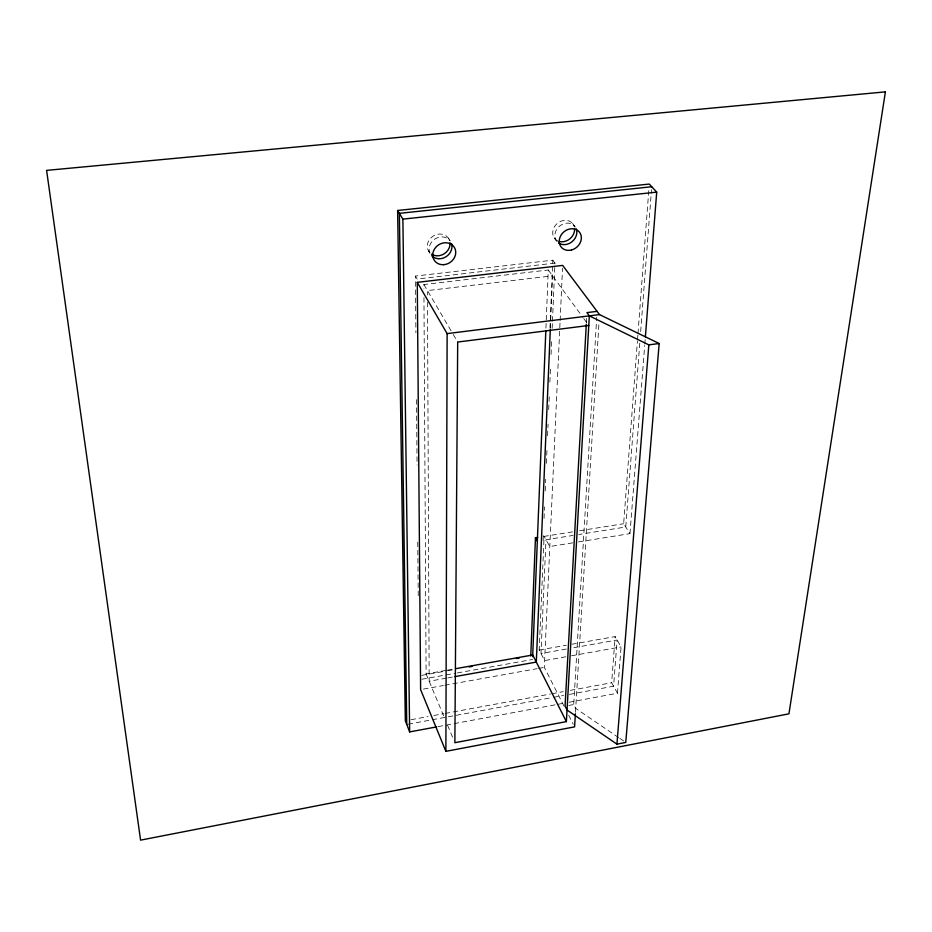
<?xml version="1.0" encoding="UTF-8"?>
<svg xmlns="http://www.w3.org/2000/svg" width="932" height="932" viewBox="0 0 932 932"><rect width="100%" height="100%" fill="white"/><g stroke="black" fill="none" stroke-linecap="round" stroke-linejoin="round"><path stroke-width="0.7" stroke-dasharray="4.66 3.5" d="M545.931 328.099L548.284 269.989L423.885 284.528L423.909 288.885M549.962 328.274L552.816 260.191L415.404 276.047L415.905 332.747M550.358 328.111L552.56 275.837L427.45 290.586L427.473 294.943M543.111 540.211L543.414 532.953M544.043 518.448L544.533 506.833M545.22 490.873L545.709 479.269M546.397 463.309L546.956 450.249M547.573 435.745L548.074 424.13M548.692 409.626L549.251 396.566M549.868 382.05L550.486 367.546M551.045 354.486L551.674 339.982M552.163 328.367L552.42 322.565M552.478 321.109L554.959 263.08L552.816 260.191M565.852 656.792L544.614 660.59L539.197 650.023L544.102 536.389L572.504 531.869M564.058 706.176L544.3 667.359L560.062 322.006M560.132 320.55L562.52 268.311M586.379 322.787L586.624 318.429M618.615 737.573L575.708 708.39L573.716 704.534L596.725 317.16M575.475 712.351L598.961 323.288M569.068 702.239L617.462 693.233L611.66 682.737L615.143 636.579L572.155 644.187M578.446 541.923L629.962 533.628L623.648 523.737L637.441 340.844M637.558 339.388L637.884 335.031M637.989 333.586L648.94 188.427M639.783 343.127L625.745 527.011L578.749 534.514M640.668 331.536L651.515 189.639M617.462 693.233L621.085 646.913L615.143 636.579M629.962 533.628L644.699 345.516M644.804 344.071L645.154 339.726M568.765 705.454L573.716 704.534M408.193 724.199L552.245 697.555M553.678 697.299L563.662 695.447M569.37 694.387L613.582 686.22L617.112 640.004L572.003 648.02M438.122 726.611L556.264 704.615M557.686 704.359L563.382 703.299M411.012 719.714L428.091 716.568M433.788 715.52L443.748 713.679M445.17 713.423L550.474 694.014M551.895 693.758L563.278 691.649M570.396 690.344L611.66 682.737M423.454 689.097L443.364 685.521M444.785 685.265L537.193 668.64M538.614 668.384L544.3 667.359M421.858 679.242L455.911 673.172M457.332 672.916L532.545 659.507M446.312 678.17L429.174 681.234L427.497 302.213M447.744 677.913L453.453 676.888M571.514 655.779L621.085 646.913M539.197 650.023L566.423 645.2M423.955 297.599L426.11 673.929L446.02 670.388M447.442 670.143L453.127 669.129M566.365 649.022L540.991 653.518L545.989 539.745L573.052 535.434M421.812 675.351L446.183 671.017M447.616 670.76L453.348 669.747M572.714 542.843L549.822 546.525L544.102 536.389M579.611 530.739L623.648 523.737M554.959 263.08L417.152 279.052L415.404 276.047M619.803 738.377L625.756 742.431M572.504 223.412L574.729 226.208M554.249 237.963L556.404 240.794M548.284 269.989L582.884 317.381M583.735 318.534L588.791 325.466M448.269 237.975L450.133 240.864A11.871 10.462 -34.5 0 0 435.267 238.79A11.871 10.462 -34.5 0 0 429.908 253.073M428.592 251.069L429.792 253.026M423.885 284.528L452.521 333.26M453.267 334.518L457.694 342.044M568.671 715.228L573.273 724.281M426.11 673.929L443.702 715.974M447.616 725.329L453.197 738.692M416.499 399.63L417.07 465.056M417.757 542.109L418.235 595.898M557.033 241.609A11.732 9.984 -41.2 0 1 559.783 225.952A11.732 9.984 -41.2 0 1 575.359 227.024M429.873 252.77A11.836 10.45 -34.6 0 1 433.427 235.901A11.836 10.45 -34.6 0 1 449.667 240.771M558.233 241.12A11.697 9.961 -41.3 0 1 557.103 223.564A11.697 9.961 -41.3 0 1 574.345 226.989"/><path stroke-width="1.4" d="M575.382 713.807L574.59 726.867L445.88 751.355L447.127 333.621L417.28 282.338L562.648 265.41L599.486 314.585L659.18 343.512L625.756 742.431L616.937 744.144L567.029 710.021L565.06 706.153L586.298 324.231M530.774 655.988L535.457 537.764L537.764 537.403M532.661 656.617L545.814 331.011M550.299 329.567L536.308 662.081L454.886 676.632M588.791 325.466L457.694 342.044L454.874 742.699L566.376 721.613L589.327 315.855L586.939 312.616L597.074 311.358M645.375 336.836L656.711 192.132L649.266 184.07L397.626 210.481L405.327 720.762L409.661 731.911L436.7 726.878M616.937 744.144L648.835 344.875L589.327 315.855M455.969 668.628L532.731 654.986L566.376 721.613M469.122 666.939L471.988 666.427M516.433 658.528L519.299 658.027M648.835 344.875L659.18 343.512M447.127 333.621L599.486 314.585M651.736 186.75L399.362 213.346L406.76 724.455M397.626 210.481L402.88 219.125L656.711 192.132M535.457 537.764L537.321 541.131M445.88 751.355L420.612 689.61L417.28 282.338M402.88 219.125L409.661 731.911M451.542 243.671A11.871 10.462 -34.5 0 1 445.811 256.882A11.871 10.462 -34.5 0 1 431.679 255.718M576.279 228.841A11.732 9.984 -41.2 0 1 571.957 241.784A11.732 9.984 -41.2 0 1 558.571 242.984M450.051 242.739A11.836 10.45 -34.6 0 1 444.051 253.9A11.836 10.45 -34.6 0 1 431.539 254.168M574.625 228.934A11.697 9.961 -41.3 0 1 559.212 241.446M885.4 91.86L788.938 713.83L140.581 840.14L46.6 170.381L885.4 91.86M443.632 264.688A11.941 10.508 -34.4 0 0 454.49 247.609A11.941 10.508 -34.4 0 0 434.592 248.891A11.941 10.508 -34.4 0 0 443.632 264.688M571.479 249.997A11.801 10.019 -41 0 0 579.226 231.847A11.801 10.019 -41 0 0 560.167 236.833A11.801 10.019 -41 0 0 571.479 249.997"/></g></svg>
